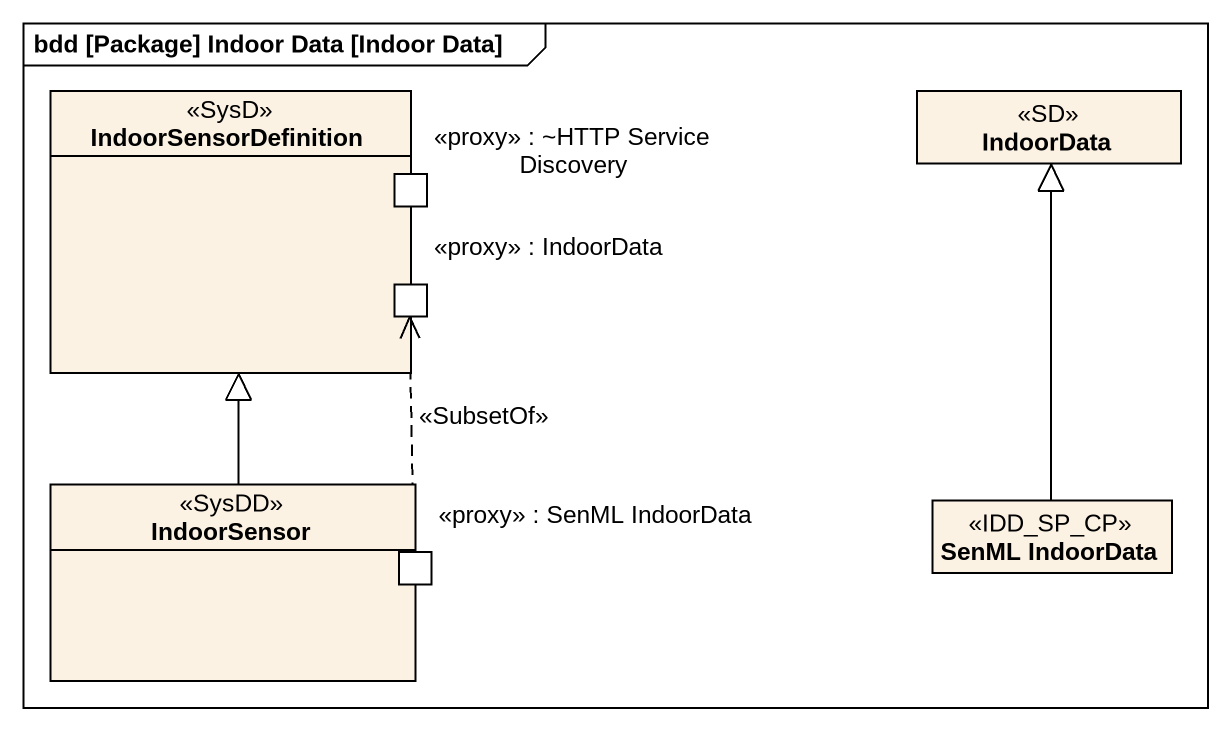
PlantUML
@startuml
mainframe bdd [Package] Indoor Data [Indoor Data]
allowmixing
hide circle
hide empty members
rectangle IndoorSensorDefinition <<SysD>> {
  port "<<proxy>> : ~HTTP Service Discovery" as proxy_HTTP_Service_Discovery
  port "<<proxy>> : IndoorData" as proxy_IndoorData
}
class IndoorData <<SD>>
rectangle IndoorSensor <<SysDD>> {
  port "<<proxy>> : SenML IndoorData" as proxy_SenML_IndoorData
}
class "SenML IndoorData" as SenML_IndoorData <<IDD_SP_CP>>
IndoorSensor -up-|> IndoorSensorDefinition
SenML_IndoorData -up-|> IndoorData
proxy_SenML_IndoorData .up.> proxy_IndoorData : <<SubsetOf>>
@enduml
